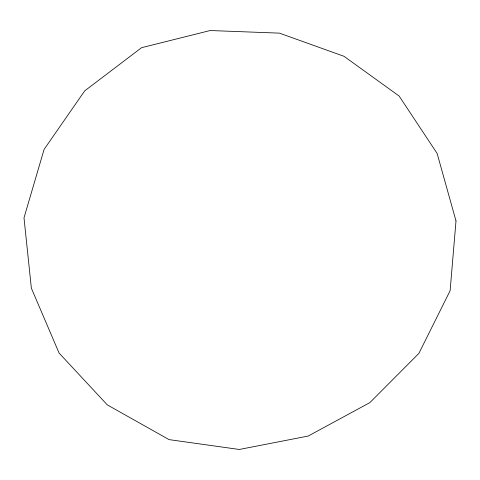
<?xml version="1.0" encoding="UTF-8"?>
<svg xmlns="http://www.w3.org/2000/svg" width="480" height="480" viewBox="0 0 480 480"><rect width="100%" height="100%" fill="white"/><g stroke="black" fill="none" stroke-linecap="round" stroke-linejoin="round"><path stroke-width="0.72" d="M456 220.95L450.12 290.712L418.884 353.394L369.864 402.624L308.172 436.056L239.298 449.466L169.08 439.62L107.28 404.868L59.076 353.04L31.368 288.192L24 217.842L44.088 149.412L84.696 90.882L141.558 47.694L210.192 30.534L279.432 33.132L343.98 56.292L399.102 96.012L437.13 153.438L456 220.95"/></g></svg>
